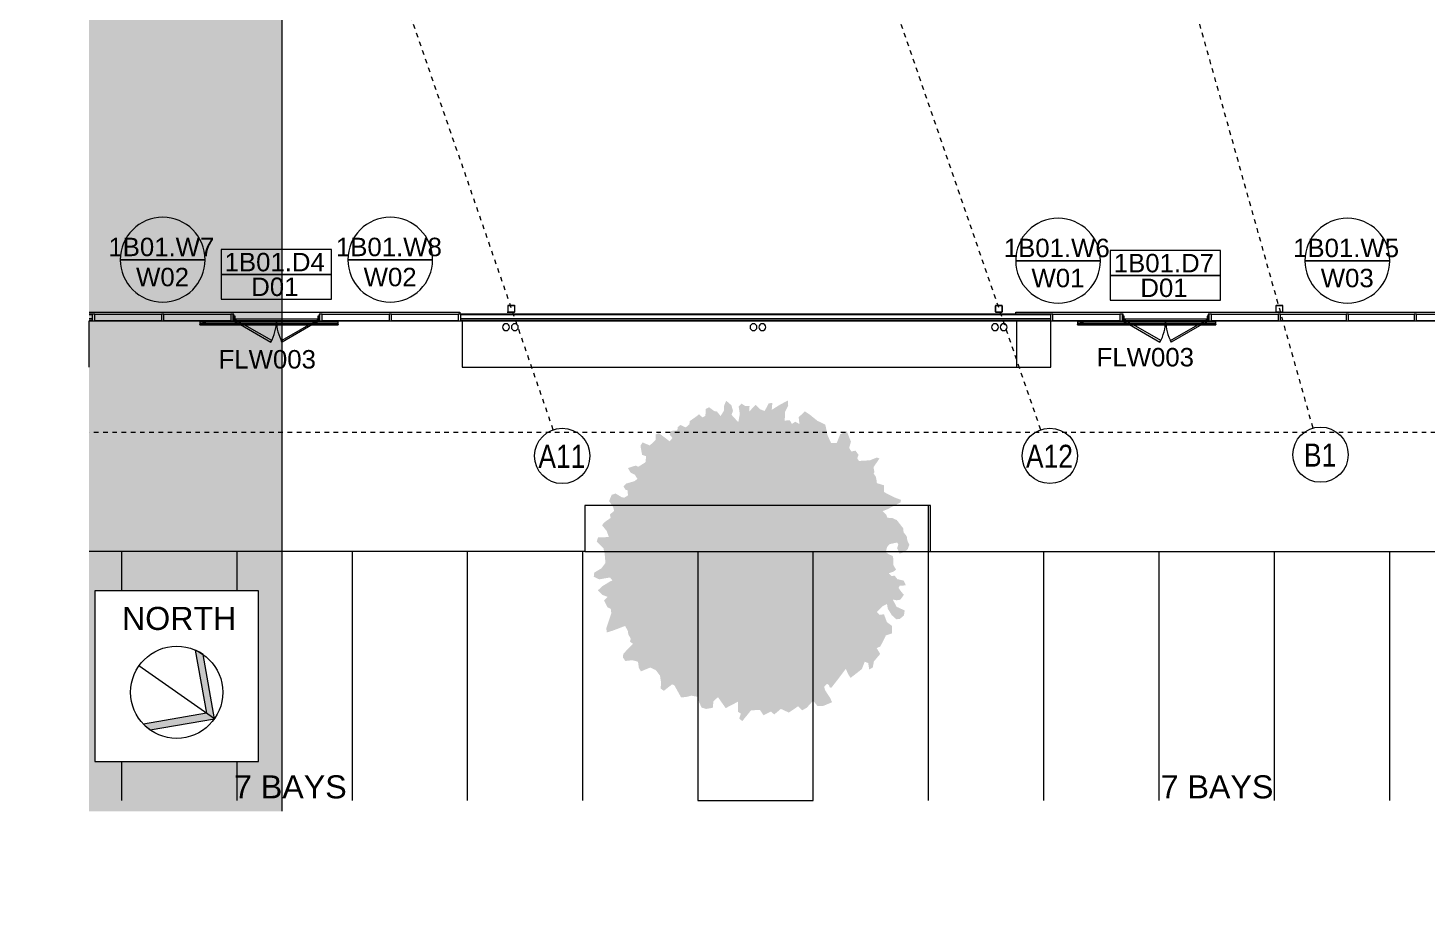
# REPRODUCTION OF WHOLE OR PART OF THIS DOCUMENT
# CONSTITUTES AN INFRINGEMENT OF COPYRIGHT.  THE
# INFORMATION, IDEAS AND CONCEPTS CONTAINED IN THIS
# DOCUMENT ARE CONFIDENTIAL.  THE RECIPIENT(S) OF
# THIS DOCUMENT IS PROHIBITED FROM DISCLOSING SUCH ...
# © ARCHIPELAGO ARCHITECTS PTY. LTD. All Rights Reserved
# Model space of a CAD drawing. Header units: metres. Extents: x -2358 to -2214, y 3875 to 4066.
# Drawn here: x -2353.89 to -2323.54, y 3956.51 to 3975.9 of the extents above; entities that cross this region are included whole.
import ezdxf

# ---------------------------------------------------------------- set-up
doc = ezdxf.new("R2010")
doc.units = ezdxf.units.M
for name, pattern in [('Grid Line', [0.021, 0.012, -0.003, 0.003, -0.003]), ('Hidden', [0.006, 0.004, -0.002]), ('Overhead', [0.004, 0.0025, -0.0015])]:
    doc.linetypes.add(name, pattern=pattern)
for name, color, linetype, lineweight in [('A-ANNO-DIMS', 211, 'Continuous', 5), ('A-ANNO-DIMS-200', 211, 'Continuous', 5), ('A-ANNO-KEYN', 231, 'Continuous', 5), ('A-DETL', 90, 'Continuous', 13), ('A-DETL-GENF', 92, 'Continuous', 5), ('A-DETL-THIN', 151, 'Continuous', 5), ('A-DOOR', 31, 'Continuous', 5), ('A-DOOR-FRAM', 31, 'Continuous', 5), ('A-DOOR-IDEN', 31, 'Continuous', 5), ('A-FLOR', 192, 'Continuous', 5), ('A-FLOR-OVHD', 1, 'Overhead', 5), ('A-GENM', 13, 'Continuous', 5), ('A-GENM-HDLN', 13, 'Hidden', 5), ('A-GLAZ', 151, 'Continuous', 5), ('A-GLAZ-IDEN', 152, 'Continuous', 5), ('A-WALL', 113, 'Continuous', 5), ('A-WALL-PATT', 111, 'Continuous', 13), ('C-TOPO', 7, 'Continuous', 5), ('G-ANNO-TEXT', 231, 'Continuous', 5), ('P-SANR-FIXT', 6, 'Continuous', 5), ('S-COLS', 52, 'Continuous', 5), ('S-GRID', 1, 'Continuous', 5), ('S-GRID-IDEN', 1, 'Continuous', 5)]:
    doc.layers.add(name, color=color, linetype=linetype, lineweight=lineweight)
doc.styles.add('Arial', font='arial.ttf', dxfattribs={"height": 0.5})
doc.styles.add('Arial Narrow', font='ARIALN.TTF', dxfattribs={"height": 0.5})
doc.styles.add('Arial_2', font='arial.ttf', dxfattribs={"height": 0.4})
doc.dimstyles.new('2_5-Diagonal-_deg_-Decimal_O', dxfattribs={"dimscale": 0.3048, "dimtxt": 0.51013, "dimasz": 0.984252, "dimexe": 0.656168, "dimexo": 0.0625, "dimgap": 0.984252, "dimtad": 1, "dimdec": 0, "dimlfac": 1000, "dimzin": 0, "dimdsep": 46, "dimtxsty": 'Arial', "dimblk1": 'OBLIQUE', "dimblk2": 'OBLIQUE', "dimsah": 1, "dimcen": 0.09, "dimdle": 0.656168, "dimazin": 0, "dimtfac": 1, "dimtdec": 4, "dimtix": 1, "dimtmove": 0, "dimatfit": 3, "dimfxl": 3.28084, "dimfxlon": 1, "dimtvp": 1, "dimtfill": 1, "dimtolj": 1, "dimtzin": 0, "dimlwd": 15, "dimlwe": 15, "dimarcsym": 2})
pattern_1 = [(0, (0, 0), (0.8128, 0.2032), [0.06706, -0.54254, 0.06706, -0.54254, -3.251]), (0, (0, 0), (0.8128, 0.2032), [-1.219, 0.06706, -1.152, 0.06706, -0.54254, -1.422]), (0, (0, 0), (0.8128, 0.2032), [-3.048, 0.06706, -0.33934, 0.06706, -0.94894]), (120, (0.3048, 0.1016), (-0.582376362, 0.602305448), [0.06706, -0.54254, 0.06706, -0.54254, -3.251]), (120, (0.3048, 0.1016), (-0.582376362, 0.602305448), [-1.219, 0.06706, -1.152, 0.06706, -0.54254, -1.422]), (120, (0.3048, 0.1016), (-0.582376362, 0.602305448), [-3.048, 0.06706, -0.33934, 0.06706, -0.94894]), (240, (0.4064, 0.508), (-0.230423638, -0.805505448), [0.06706, -0.54254, 0.06706, -0.54254, -3.251]), (240, (0.4064, 0.508), (-0.230423638, -0.805505448), [-1.219, 0.06706, -1.152, 0.06706, -0.54254, -1.422]), (240, (0.4064, 0.508), (-0.230423638, -0.805505448), [-3.048, 0.06706, -0.33934, 0.06706, -0.94894])]

# ---------------------------------------------------------------- blocks, each defined once
blk = doc.blocks.new('Door-Hinge-Double - 2340x920x920x40 Glazed-Aluminium Frame D02-3541569-GA - Part B')
at = {"layer": 'A-DOOR'}
for p, q in [((-0.921, 0.074), (-0.124, 0.534)), ((-0.122, 0.489), (-0.901, 0.039)), ((-0.124, 0.534), (-0.122, 0.53)), ((-0.122, 0.53), (-0.104, 0.499)), ((-0.104, 0.499), (-0.122, 0.489)), ((0.124, 0.534), (0.104, 0.499)), ((0.104, 0.499), (0.901, 0.039)), ((0.921, 0.074), (0.124, 0.534)), ((-0.901, 0.039), (-0.921, 0.074)), ((0.901, 0.039), (0.921, 0.074))]:
    blk.add_line(p, q, dxfattribs=at)
for centre, start, end in [((-0.921, 0.074), 29.6505, 30), ((-0.921, 0.074), 0, 29.6505), ((0.921, 0.074), 150, 180)]:
    blk.add_arc(centre, 0.92, start, end, dxfattribs=at)
blk = doc.blocks.new('X_Door-Frame-Wood - Standard-3272812-GA - Part B')
at = {"layer": 'A-DOOR-FRAM'}
for p, q in [((-0.923, 0.074), (-0.943, 0.074)), ((-0.943, 0.074), (-0.943, -0.074)), ((-0.923, -0.074), (-0.923, 0.074)), ((-0.898, 0.029), (-0.923, 0.029)), ((-0.923, 0.029), (-0.923, -0.029)), ((-0.898, -0.029), (-0.898, 0.029)), ((0.923, 0.029), (0.898, 0.029)), ((0.898, 0.029), (0.898, -0.029)), ((0.943, 0.074), (0.923, 0.074)), ((0.923, 0.074), (0.923, -0.074)), ((0.923, -0.029), (0.923, 0.029)), ((0.943, -0.074), (0.943, 0.074)), ((-0.943, -0.074), (-0.923, -0.074)), ((-0.923, -0.029), (-0.898, -0.029)), ((0.898, -0.029), (0.923, -0.029)), ((0.923, -0.074), (0.943, -0.074))]:
    blk.add_line(p, q, dxfattribs=at)
blk = doc.blocks.new('Downpipe - L Spreader - Default-3252573-GA - Part B')
at = {"layer": 'P-SANR-FIXT'}
for start, end in [(0, 180), (180, 0)]:
    blk.add_arc((-0.04, 0.15), 0.075, start, end, dxfattribs=at)
blk = doc.blocks.new('Downpipe - L Spreader - Default-3252574-GA - Part B')
at = {"layer": 'P-SANR-FIXT'}
for start, end in [(0, 180), (180, 0)]:
    blk.add_arc((-0.04, 0.15), 0.075, start, end, dxfattribs=at)
blk = doc.blocks.new('Downpipe - L Spreader - Default-3252582-GA - Part B')
at = {"layer": 'P-SANR-FIXT'}
for start, end in [(0, 180), (180, 0)]:
    blk.add_arc((-0.04, 0.15), 0.075, start, end, dxfattribs=at)
blk = doc.blocks.new('SHS-Square Hollow Section-Column - 150x150xSHS-3248352-GA - Part B')
at = {"layer": 'S-COLS'}
h = blk.add_hatch(dxfattribs=at)
h.set_pattern_fill('FP_9', color=256, style=0, pattern_type=2)
h.set_pattern_definition([(45, (2343.405, -3969.807), (-0.50289434, 0.50289434), []), (45, (2343.405, -3969.045), (-0.50289434, 0.50289434), [])])
h.paths.add_polyline_path([(0.065, -0.075), (0.072, -0.072), (0.075, -0.065), (0.069, -0.069)])
h.paths.add_polyline_path([(-0.065, -0.075), (-0.069, -0.069), (-0.075, -0.065), (-0.072, -0.072)])
h.paths.add_polyline_path([(0.065, -0.075), (0.065, -0.07), (-0.065, -0.07), (-0.065, -0.075)])
h.paths.add_polyline_path([(0.075, 0.065), (0.072, 0.072), (0.065, 0.075), (0.069, 0.069)])
h.paths.add_polyline_path([(0.07, -0.065), (0.075, -0.065), (0.075, 0.065), (0.07, 0.065)])
h.paths.add_polyline_path([(-0.075, 0.065), (-0.069, 0.069), (-0.065, 0.075), (-0.072, 0.072)])
h.paths.add_polyline_path([(-0.075, -0.065), (-0.07, -0.065), (-0.07, 0.065), (-0.075, 0.065)])
h.paths.add_polyline_path([(0.065, 0.07), (0.065, 0.075), (-0.065, 0.075), (-0.065, 0.07)])
at = {"layer": 'S-COLS', "lineweight": 15}
for p, q in [((-0.075, 0.065), (-0.075, -0.065)), ((-0.07, -0.065), (-0.07, 0.065)), ((0.065, 0.075), (-0.065, 0.075)), ((-0.065, 0.07), (0.065, 0.07)), ((0.07, 0.065), (0.07, -0.065)), ((0.075, -0.065), (0.075, 0.065)), ((0.065, -0.07), (-0.065, -0.07)), ((-0.065, -0.075), (0.065, -0.075))]:
    blk.add_line(p, q, dxfattribs=at)
for centre, radius, start, end in [((-0.065, 0.065), 0.01, 90, 180), ((-0.065, 0.065), 0.005, 90, 180), ((0.065, 0.065), 0.01, 360, 90), ((0.065, 0.065), 0.005, 0, 90), ((-0.065, -0.065), 0.01, 180, 270), ((-0.065, -0.065), 0.005, 180, 270), ((0.065, -0.065), 0.005, 270, 0), ((0.065, -0.065), 0.01, 270, 360)]:
    blk.add_arc(centre, radius, start, end, dxfattribs=at)
blk = doc.blocks.new('SHS-Square Hollow Section-Column - 150x150xSHS-3248353-GA - Part B')
at = {"layer": 'S-COLS', "lineweight": 15}
for p, q in [((-0.075, 0.065), (-0.075, -0.065)), ((-0.07, -0.065), (-0.07, 0.065)), ((0.065, 0.075), (-0.065, 0.075)), ((-0.065, 0.07), (0.065, 0.07)), ((0.07, 0.065), (0.07, -0.065)), ((0.075, -0.065), (0.075, 0.065)), ((0.065, -0.07), (-0.065, -0.07)), ((-0.065, -0.075), (0.065, -0.075))]:
    blk.add_line(p, q, dxfattribs=at)
for centre, radius, start, end in [((-0.065, 0.065), 0.01, 90, 180), ((-0.065, 0.065), 0.005, 90, 180), ((0.065, 0.065), 0.01, 360, 90), ((0.065, 0.065), 0.005, 0, 90), ((-0.065, -0.065), 0.01, 180, 270), ((-0.065, -0.065), 0.005, 180, 270), ((0.065, -0.065), 0.005, 270, 0), ((0.065, -0.065), 0.01, 270, 360)]:
    blk.add_arc(centre, radius, start, end, dxfattribs=at)
blk = doc.blocks.new('SHS-Square Hollow Section-Column - 150x150xSHS-3248354-GA - Part B')
at = {"layer": 'S-COLS', "lineweight": 15}
for p, q in [((-0.075, 0.065), (-0.075, -0.065)), ((-0.07, -0.065), (-0.07, 0.065)), ((0.065, 0.075), (-0.065, 0.075)), ((-0.065, 0.07), (0.065, 0.07)), ((0.07, 0.065), (0.07, -0.065)), ((0.075, -0.065), (0.075, 0.065)), ((0.065, -0.07), (-0.065, -0.07)), ((-0.065, -0.075), (0.065, -0.075))]:
    blk.add_line(p, q, dxfattribs=at)
for centre, radius, start, end in [((-0.065, 0.065), 0.01, 90, 180), ((-0.065, 0.065), 0.005, 90, 180), ((0.065, 0.065), 0.01, 360, 90), ((0.065, 0.065), 0.005, 0, 90), ((-0.065, -0.065), 0.01, 180, 270), ((-0.065, -0.065), 0.005, 180, 270), ((0.065, -0.065), 0.005, 270, 0), ((0.065, -0.065), 0.01, 270, 360)]:
    blk.add_arc(centre, radius, start, end, dxfattribs=at)
blk = doc.blocks.new('Door-Hinge-Double - 2340x920x920x40 Glazed-Aluminium Frame D02-V5-GA - Part B')
at = {"layer": 'A-DOOR'}
for p, q in [((-0.921, 0.074), (-0.124, 0.534)), ((-0.104, 0.499), (-0.901, 0.039)), ((-0.124, 0.534), (-0.104, 0.499)), ((0.124, 0.534), (0.104, 0.499)), ((0.104, 0.499), (0.901, 0.039)), ((0.921, 0.074), (0.124, 0.534)), ((-0.901, 0.039), (-0.921, 0.074)), ((0.901, 0.039), (0.921, 0.074))]:
    blk.add_line(p, q, dxfattribs=at)
for centre, start, end in [((-0.921, 0.074), 0, 30), ((0.921, 0.074), 150, 180)]:
    blk.add_arc(centre, 0.92, start, end, dxfattribs=at)
blk = doc.blocks.new('X_Door-Frame-Wood - Standard-V6-GA - Part B')
at = {"layer": 'A-DOOR-FRAM'}
for p, q in [((-0.923, 0.074), (-0.943, 0.074)), ((-0.943, 0.074), (-0.943, -0.074)), ((-0.923, -0.074), (-0.923, 0.074)), ((-0.898, 0.029), (-0.923, 0.029)), ((-0.923, 0.029), (-0.923, -0.029)), ((-0.898, -0.029), (-0.898, 0.029)), ((0.923, 0.029), (0.898, 0.029)), ((0.898, 0.029), (0.898, -0.029)), ((0.943, 0.074), (0.923, 0.074)), ((0.923, 0.074), (0.923, -0.074)), ((0.923, -0.029), (0.923, 0.029)), ((0.943, -0.074), (0.943, 0.074)), ((-0.943, -0.074), (-0.923, -0.074)), ((-0.923, -0.029), (-0.898, -0.029)), ((0.898, -0.029), (0.923, -0.029)), ((0.923, -0.074), (0.943, -0.074))]:
    blk.add_line(p, q, dxfattribs=at)
blk = doc.blocks.new('aba - Plumbing Fixtures - Strip Drain - Stormtech - Custom Ass - FLW003 _Doors_-V7-GA - Part B')
at = {"layer": 'A-GENM'}
blk.add_circle((0, -0.095), 0.03, dxfattribs=at)
at = {"layer": 'A-GENM-HDLN'}
blk.add_line((0, 0.01), (0, -3.01), dxfattribs=at)
at = {"layer": 'P-SANR-FIXT'}
for p, q in [((-0.041, 0), (-0.038, 0)), ((-0.041, 0), (-0.041, -3)), ((-0.038, -3), (-0.038, 0)), ((0, 0), (0, -3)), ((0.038, 0), (0.038, -3)), ((-0.038, -3), (-0.041, -3))]:
    blk.add_line(p, q, dxfattribs=at)
blk = doc.blocks.new('aba - Plumbing Fixtures - Strip Drain - Stormtech - Custom Ass - FLW003 _Doors_-V8-GA - Part B')
at = {"layer": 'A-GENM'}
blk.add_circle((0, -0.095), 0.03, dxfattribs=at)
at = {"layer": 'A-GENM-HDLN'}
for p, q in [((0, 0.01), (0, -1.785)), ((0, -1.785), (0, -3.01))]:
    blk.add_line(p, q, dxfattribs=at)
at = {"layer": 'P-SANR-FIXT'}
for p, q in [((-0.041, 0), (-0.038, 0)), ((-0.041, 0), (-0.041, -1.785)), ((-0.038, -1.785), (-0.038, 0)), ((0, 0), (0, -1.785)), ((0.038, 0), (0.038, -1.785)), ((-0.041, -1.785), (-0.041, -3)), ((-0.038, -3), (-0.038, -1.785)), ((0, -1.785), (0, -3)), ((0.038, -1.785), (0.038, -3)), ((-0.038, -3), (-0.041, -3))]:
    blk.add_line(p, q, dxfattribs=at)
blk = doc.blocks.new('Downpipe - L Spreader - Default-V10-GA - Part B')
at = {"layer": 'P-SANR-FIXT'}
for start, end in [(0, 180), (180, 0)]:
    blk.add_arc((-0.04, 0.15), 0.075, start, end, dxfattribs=at)
blk = doc.blocks.new('Downpipe - L Spreader - Default-V11-GA - Part B')
at = {"layer": 'P-SANR-FIXT'}
for start, end in [(0, 180), (180, 0)]:
    blk.add_arc((-0.04, 0.15), 0.075, start, end, dxfattribs=at)
blk = doc.blocks.new('Downpipe - L Spreader - Default-V14-GA - Part B')
at = {"layer": 'P-SANR-FIXT'}
for start, end in [(0, 180), (180, 0)]:
    blk.add_arc((-0.04, 0.15), 0.075, start, end, dxfattribs=at)
blk = doc.blocks.new('Window Unit_4 Bay - 2400x3050-3455446-GA - Part B')
at = {"layer": 'A-GLAZ', "lineweight": 13}
for p, q in [((-2.95, 0.074), (-3, 0.074)), ((-2.95, -0.076), (-2.95, 0.074)), ((-1.5, 0.074), (-2.95, 0.074)), ((-2.95, 0.074), (-2.95, 0.06762)), ((-2.95, 0.06762), (-1.5, 0.06762)), ((-1.45, 0.074), (-1.5, 0.074)), ((-1.5, 0.074), (-1.5, -0.076)), ((-1.5, 0.06762), (-1.5, 0.074)), ((-1.45, -0.076), (-1.45, 0.074)), ((-0.025, 0.074), (-1.45, 0.074)), ((-1.45, 0.074), (-1.45, 0.06762)), ((-1.45, 0.06762), (-0.025, 0.06762)), ((0.025, 0.074), (-0.025, 0.074)), ((-0.025, 0.074), (-0.025, -0.076)), ((-0.025, 0.06762), (-0.025, 0.074)), ((0.025, -0.076), (0.025, 0.074)), ((1.45, 0.074), (0.025, 0.074)), ((0.025, 0.074), (0.025, 0.06762)), ((0.025, 0.06762), (1.45, 0.06762)), ((1.5, 0.074), (1.45, 0.074)), ((1.45, 0.074), (1.45, -0.076)), ((1.45, 0.06762), (1.45, 0.074)), ((1.5, -0.076), (1.5, 0.074)), ((2.95, 0.074), (1.5, 0.074)), ((1.5, 0.074), (1.5, 0.06762)), ((1.5, 0.06762), (2.95, 0.06762)), ((3, 0.074), (2.95, 0.074)), ((2.95, 0.074), (2.95, -0.076)), ((2.95, 0.06762), (2.95, 0.074)), ((-3, -0.076), (-2.95, -0.076)), ((-1.5, -0.076), (-1.45, -0.076)), ((-0.025, -0.076), (0.025, -0.076)), ((1.45, -0.076), (1.5, -0.076)), ((2.95, -0.076), (3, -0.076))]:
    blk.add_line(p, q, dxfattribs=at)
at = {"layer": 'A-GLAZ'}
for p, q in [((-1.5, -0.076), (-2.95, -0.076)), ((-0.025, -0.076), (-1.45, -0.076)), ((1.45, -0.076), (0.025, -0.076)), ((2.95, -0.076), (1.5, -0.076))]:
    blk.add_line(p, q, dxfattribs=at)
blk = doc.blocks.new('Window Unit_1 Bay - 2400x1550-V78-GA - Part B')
at = {"layer": 'A-GLAZ', "lineweight": 13}
for p, q in [((-0.725, 0.074), (-0.775, 0.074)), ((-0.725, -0.076), (-0.725, 0.074)), ((0.725, 0.074), (-0.725, 0.074)), ((-0.725, 0.074), (-0.725, 0.06762)), ((-0.725, 0.06762), (0.725, 0.06762)), ((0.775, 0.074), (0.725, 0.074)), ((0.725, 0.074), (0.725, -0.076)), ((0.725, 0.06762), (0.725, 0.074)), ((-0.775, -0.076), (-0.725, -0.076)), ((0.725, -0.076), (0.775, -0.076))]:
    blk.add_line(p, q, dxfattribs=at)
at = {"layer": 'A-GLAZ'}
blk.add_line((0.725, -0.076), (-0.725, -0.076), dxfattribs=at)
blk = doc.blocks.new('Window Unit_2 Bay - 2400x3050-V79-GA - Part B')
at = {"layer": 'A-GLAZ', "lineweight": 13}
for p, q in [((-1.475, 0.074), (-1.525, 0.074)), ((-1.475, -0.076), (-1.475, 0.074)), ((-0.025, 0.074), (-1.475, 0.074)), ((-1.475, 0.074), (-1.475, 0.06762)), ((-1.475, 0.06762), (-0.025, 0.06762)), ((0.025, 0.074), (-0.025, 0.074)), ((-0.025, 0.074), (-0.025, -0.076)), ((-0.025, 0.06762), (-0.025, 0.074)), ((0.025, -0.076), (0.025, 0.074)), ((1.475, 0.074), (0.025, 0.074)), ((0.025, 0.074), (0.025, 0.06762)), ((0.025, 0.06762), (1.475, 0.06762)), ((1.525, 0.074), (1.475, 0.074)), ((1.475, 0.074), (1.475, -0.076)), ((1.475, 0.06762), (1.475, 0.074)), ((-1.525, -0.076), (-1.475, -0.076)), ((-0.025, -0.076), (0.025, -0.076)), ((1.475, -0.076), (1.525, -0.076))]:
    blk.add_line(p, q, dxfattribs=at)
at = {"layer": 'A-GLAZ'}
for p, q in [((-0.025, -0.076), (-1.475, -0.076)), ((1.475, -0.076), (0.025, -0.076))]:
    blk.add_line(p, q, dxfattribs=at)
blk = doc.blocks.new('Window Unit_2 Bay - 2400x3050-3440899-GA - Part B')
at = {"layer": 'A-GLAZ', "lineweight": 13}
for p, q in [((-1.475, 0.074), (-1.525, 0.074)), ((-1.475, -0.076), (-1.475, 0.074)), ((-0.025, 0.074), (-1.475, 0.074)), ((-1.475, 0.074), (-1.475, 0.06762)), ((-1.475, 0.06762), (-0.025, 0.06762)), ((0.025, 0.074), (-0.025, 0.074)), ((-0.025, 0.074), (-0.025, -0.076)), ((-0.025, 0.06762), (-0.025, 0.074)), ((0.025, -0.076), (0.025, 0.074)), ((1.475, 0.074), (0.025, 0.074)), ((0.025, 0.074), (0.025, 0.06762)), ((0.025, 0.06762), (1.475, 0.06762)), ((1.525, 0.074), (1.475, 0.074)), ((1.475, 0.074), (1.475, -0.076)), ((1.475, 0.06762), (1.475, 0.074)), ((-1.525, -0.076), (-1.475, -0.076)), ((-0.025, -0.076), (0.025, -0.076)), ((1.475, -0.076), (1.525, -0.076))]:
    blk.add_line(p, q, dxfattribs=at)
at = {"layer": 'A-GLAZ'}
for p, q in [((-0.025, -0.076), (-1.475, -0.076)), ((1.475, -0.076), (0.025, -0.076))]:
    blk.add_line(p, q, dxfattribs=at)
blk = doc.blocks.new('Tree 7m - Tree-V80-GA - Part B')
at = {"layer": 'A-DETL-GENF', "transparency": 33554585}
blk.add_hatch(color=53, dxfattribs=at).paths.add_polyline_path([(2.357, 2.429), (2.059, 2.371), (1.907, 2.493), (1.922, 2.628), (1.746, 2.671), (1.734, 2.765), (1.546, 2.765), (1.464, 2.938), (1.223, 2.963), (1.215, 3.085), (1.103, 3.108), (0.895, 3.08), (0.898, 3.23), (0.801, 3.308), (0.603, 3.371), (0.574, 3.267), (0.551, 3.074), (0.518, 3.004), (0.43, 2.995), (0.416, 3.042), (0.433, 3.094), (0.41, 3.12), (0.201, 3.075), (-0.092, 3.008), (-0.057, 3.124), (-0.043, 3.226), (-0.353, 3.237), (-0.505, 3.155), (-0.543, 3.225), (-0.47, 3.348), (-0.56, 3.362), (-0.66, 3.278), (-0.87, 3.243), (-0.894, 3.096), (-0.976, 3.12), (-1.113, 3.064), (-1.221, 3.015), (-1.356, 3.067), (-1.458, 2.941), (-1.426, 2.81), (-1.487, 2.637), (-1.408, 2.588), (-1.403, 2.5), (-1.575, 2.485), (-1.68, 2.509), (-1.628, 2.599), (-1.604, 2.76), (-1.622, 2.892), (-1.685, 2.936), (-1.802, 2.936), (-1.884, 2.864), (-1.802, 2.69), (-1.838, 2.516), (-1.894, 2.583), (-1.961, 2.624), (-2.089, 2.593), (-2.089, 2.501), (-2.099, 2.399), (-2.154, 2.385), (-2.254, 2.466), (-2.285, 2.354), (-2.2, 2.242), (-2.204, 2.145), (-2.146, 2.11), (-2.142, 2.025), (-2.239, 2.064), (-2.316, 2.064), (-2.32, 2.014), (-2.332, 1.952), (-2.413, 1.855), (-2.448, 1.793), (-2.404, 1.706), (-2.387, 1.632), (-2.481, 1.564), (-2.566, 1.554), (-2.625, 1.587), (-2.708, 1.63), (-2.701, 1.681), (-2.63, 1.723), (-2.595, 1.851), (-2.706, 1.892), (-2.795, 1.887), (-2.88, 1.839), (-2.907, 1.738), (-2.954, 1.664), (-2.96, 1.55), (-3.008, 1.479), (-3.017, 1.256), (-2.971, 1.159), (-2.892, 1.083), (-2.915, 1.022), (-2.905, 0.908), (-3.022, 0.946), (-3.33, 1.014), (-3.368, 0.976), (-3.294, 0.844), (-3.195, 0.608), (-3.292, 0.501), (-3.203, 0.363), (-3.251, 0.29), (-3.281, 0.226), (-3.279, 0.164), (-3.321, 0.141), (-3.368, 0.052), (-3.593, -0.01), (-3.556, -0.064), (-3.408, -0.112), (-3.215, -0.256), (-3.224, -0.323), (-3.294, -0.361), (-3.303, -0.475), (-3.221, -0.519), (-3.236, -0.609), (-3.353, -0.688), (-3.429, -0.919), (-3.277, -0.96), (-3.098, -0.864), (-3.005, -0.943), (-3.052, -1.118), (-3.166, -1.329), (-3.087, -1.504), (-3.049, -1.706), (-3.011, -1.835), (-2.827, -1.823), (-2.745, -1.7), (-2.707, -1.797), (-2.622, -1.806), (-2.637, -1.896), (-2.549, -1.963), (-2.677, -2.101), (-2.815, -2.162), (-2.885, -2.25), (-2.704, -2.291), (-2.484, -2.323), (-2.59, -2.428), (-2.525, -2.472), (-2.35, -2.402), (-2.297, -2.499), (-2.286, -2.63), (-2.093, -2.61), (-2.169, -2.697), (-2.098, -2.756), (-2.072, -2.847), (-1.982, -2.841), (-1.897, -2.7), (-1.756, -2.586), (-1.748, -2.803), (-1.827, -2.847), (-1.879, -2.961), (-1.856, -3.11), (-1.756, -3.06), (-1.68, -2.978), (-1.549, -2.934), (-1.552, -3.06), (-1.514, -3.104), (-1.481, -3.241), (-1.403, -3.259), (-1.3, -3.151), (-1.23, -3.162), (-1.215, -3.265), (-1.131, -3.268), (-0.967, -3.282), (-0.914, -3.233), (-0.812, -3.233), (-0.759, -3.347), (-0.68, -3.35), (-0.631, -3.3), (-0.517, -3.382), (-0.441, -3.335), (-0.446, -3.244), (-0.35, -3.227), (-0.326, -3.344), (-0.286, -3.51), (-0.215, -3.537), (-0.139, -3.446), (0.036, -3.437), (0.115, -3.589), (0.197, -3.56), (0.296, -3.388), (0.247, -3.309), (0.343, -3.218), (0.527, -3.244), (0.551, -3.3), (0.714, -3.367), (0.735, -3.259), (0.694, -3.159), (0.709, -3.054), (0.796, -3.06), (0.957, -3.133), (1.045, -3.124), (1.06, -3.045), (1.033, -3.007), (1.095, -2.914), (1.188, -2.926), (1.226, -2.972), (1.276, -3.119), (1.358, -3.151), (1.489, -3.083), (1.504, -2.931), (1.542, -2.849), (1.662, -2.849), (1.7, -2.782), (1.861, -2.797), (1.943, -2.782), (1.948, -2.616), (1.995, -2.493), (2.089, -2.56), (2.179, -2.636), (2.261, -2.583), (2.241, -2.382), (2.293, -2.279), (2.416, -2.107), (2.56, -2.075), (2.735, -2.104), (2.802, -2.042), (2.747, -1.923), (2.542, -1.803), (2.545, -1.721), (2.606, -1.738), (2.788, -1.765), (2.922, -1.759), (2.91, -1.618), (2.852, -1.513), (2.963, -1.504), (3.001, -1.344), (2.969, -1.27), (3.022, -1.19), (3.315, -1.012), (3.363, -0.936), (3.246, -0.885), (2.969, -0.788), (2.994, -0.666), (3.032, -0.608), (3.055, -0.498), (3.109, -0.46), (3.088, -0.379), (3.388, -0.353), (3.447, -0.295), (3.454, -0.203), (3.33, -0.12), (3.256, -0.015), (3.327, 0.099), (3.343, 0.186), (3.132, 0.254), (3.078, 0.374), (3.086, 0.524), (3.172, 0.666), (3.254, 0.742), (3.236, 0.829), (3.007, 0.837), (2.982, 0.885), (3.04, 1.182), (2.931, 1.254), (2.847, 1.292), (2.755, 1.404), (2.809, 1.515), (2.842, 1.635), (2.788, 1.719), (2.661, 1.795), (2.557, 1.696), (2.425, 1.691), (2.45, 1.981), (2.156, 2.046), (2.296, 2.218), (2.275, 2.282), (2.372, 2.343)])
blk = doc.blocks.new('Grid - A1-3055139-GA - Part B')
at = {"layer": 'S-GRID-IDEN'}
blk.add_circle((0, 0), 0.003, dxfattribs=at)
blk = doc.blocks.new('DIMBLOCK1-GA - Part B')
at = {"layer": 'A-ANNO-DIMS-200', "lineweight": 15}
for p, q in [((-2327.823, 4050.069), (-2327.874, 4050.388)), ((-2327.823, 4050.069), (-2327.948, 4049.898)), ((-2327.823, 4050.069), (-2327.698, 4050.241)), ((-2327.823, 4050.069), (-2327.823, 4050.069)), ((-2327.823, 4050.069), (-2327.792, 4049.872)), ((-2337.983, 4048.155), (-2338.052, 4048.471)), ((-2337.983, 4048.155), (-2337.869, 4048.334)), ((-2337.983, 4048.155), (-2338.098, 4047.977)), ((-2337.983, 4048.155), (-2337.941, 4047.96))]:
    blk.add_line(p, q, dxfattribs=at)
for start, end in [(98.93584, 102.39889), (99.00033, 102.33441)]:
    blk.add_arc((-2300.024, 3874.558), 177.699, start, end, dxfattribs=at)
at = {"layer": 'A-ANNO-DIMS-200', "color": 0, "lineweight": 15, "insert": (-2333.895, 4049.968), "char_height": 0.5, "width": 1.9589, "attachment_point": 1, "rotation": 10.6674, "line_spacing_factor": 0.941778, "style": 'Arial', "bg_fill": 3, "box_fill_scale": 1.25, "bg_fill_color": 256, "bg_fill_true_color": 13158600, "bg_fill_transparency": 0}
blk.add_mtext('3.33°', dxfattribs=at)
blk = doc.blocks.new('_Oblique')
at = {"color": 0, "linetype": 'ByBlock', "lineweight": -2}
blk.add_line((-0.5, -0.5), (0.5, 0.5), dxfattribs=at)
blk = doc.blocks.new('DIMBLOCK2-GA - Part B')
at = {"layer": 'A-ANNO-DIMS-200', "lineweight": 15}
for p, q in [((-2337.98, 4048.142), (-2338.057, 4048.493)), ((-2337.98, 4048.142), (-2337.866, 4048.32)), ((-2337.98, 4048.142), (-2338.095, 4047.963)), ((-2337.98, 4048.142), (-2337.98, 4048.142)), ((-2337.98, 4048.142), (-2337.938, 4047.946)), ((-2348.008, 4045.641), (-2348.105, 4045.988)), ((-2348.008, 4045.641), (-2347.904, 4045.826)), ((-2348.008, 4045.641), (-2348.112, 4045.457)), ((-2348.008, 4045.641), (-2347.954, 4045.449))]:
    blk.add_line(p, q, dxfattribs=at)
for start, end in [(102.26992, 105.7319), (102.33441, 105.66741)]:
    blk.add_arc((-2300.024, 3874.558), 177.685, start, end, dxfattribs=at)
at = {"layer": 'A-ANNO-DIMS-200', "color": 0, "lineweight": 15, "insert": (-2344.034, 4047.688), "char_height": 0.5, "width": 1.9589, "attachment_point": 1, "rotation": 14.0009, "line_spacing_factor": 0.941778, "style": 'Arial', "bg_fill": 3, "box_fill_scale": 1.25, "bg_fill_color": 256, "bg_fill_true_color": 13158600, "bg_fill_transparency": 0}
blk.add_mtext('3.33°', dxfattribs=at)
blk = doc.blocks.new('AA_DOOR_MARK _ TYPE MARK_HA2 - Mark _ Type Mark-1751130-GA - Part B')
at = {"layer": 'A-DOOR-IDEN'}
for p, q in [((0.00597, 0.0027), (-0.006, 0.0027)), ((-0.006, 0.0027), (-0.006, 0)), ((0.00597, 0), (0.00597, 0.0027)), ((0.00597, 0), (-0.006, 0)), ((0.00597, -0.0027), (0.00597, 0)), ((-0.006, 0), (0.00597, 0)), ((-0.006, 0), (-0.006, -0.0027)), ((-0.006, -0.0027), (0.00597, -0.0027))]:
    blk.add_line(p, q, dxfattribs=at)
blk = doc.blocks.new('AA_WINDOW_TYPE MARK _ PRECINCT - Mark _ Type Mark-3459970-GA - Part B')
at = {"layer": 'A-GLAZ-IDEN'}
for p, q in [((-0.0046, 0), (0.0046, 0)), ((0.0046, 0), (-0.0046, 0))]:
    blk.add_line(p, q, dxfattribs=at)
for start, end in [(360, 180), (180, 360)]:
    blk.add_arc((0, 0), 0.0046, start, end, dxfattribs=at)

msp = doc.modelspace()

# ---------------------------------------------------------------- hatches: boundary and pattern name
at = {"layer": 'A-DETL-GENF', "transparency": 33554585}
h = msp.add_hatch(color=7, dxfattribs=at)
h.paths.add_polyline_path([(-2352.4367, 3958.9104), (-2348.3757, 3958.9104), (-2348.3757, 4003.11), (-2346.3583, 4003.6506), (-2350.3932, 4004.7317), (-2348.3757, 4005.2723), (-2348.3757, 4063.7273), (-2352.5629, 4063.7273), (-2352.5629, 3958.9104)])
h.paths.add_polyline_path([(-2348.8867, 3959.9894), (-2352.4367, 3959.9894), (-2352.4367, 3963.6894), (-2348.8867, 3963.6894)])
at = {"layer": 'A-DETL-GENF'}
msp.add_hatch(color=7, dxfattribs=at).paths.add_polyline_path([(-2351.2355, 3960.6717), (-2349.842, 3960.9167), (-2350.0884, 3962.31), (-2350.1706, 3962.3618), (-2350.2576, 3962.4054), (-2350.0158, 3961.0384), (-2351.3831, 3960.798), (-2351.3124, 3960.7313)])
at = {"layer": 'A-WALL-PATT', "lineweight": 5}
h = msp.add_hatch(dxfattribs=at)
h.set_pattern_fill('FP_1', color=256, style=0, pattern_type=2)
h.set_pattern_definition(pattern_1)
h.paths.add_polyline_path([(-2335.537, 3969.6799), (-2331.7046, 3969.6799), (-2331.7046, 3969.6919), (-2344.5046, 3969.6919), (-2344.5046, 3969.6799), (-2339.7935, 3969.6799)])
h.paths.add_polyline_path([(-2352.4906, 3969.6799), (-2352.4906, 3969.6919), (-2352.5629, 3969.6906), (-2352.5629, 3969.6799)])
h.paths.add_polyline_path([(-2316.3829, 3969.6799), (-2315.1625, 3969.6818), (-2315.1625, 3969.6919), (-2322.2686, 3969.6919), (-2322.2686, 3969.6799), (-2317.447, 3969.6799)])
h.paths.add_polyline_path([(-2302.9507, 3969.6799), (-2302.9537, 3969.6919), (-2303.1578, 3969.6911), (-2303.155, 3969.6799), (-2303.0814, 3969.6799)])
h.paths.add_polyline_path([(-2315.0125, 3969.6799), (-2313.8327, 3969.6799), (-2313.8327, 3969.6919), (-2315.0125, 3969.6919), (-2315.0125, 3969.6816)])
h.paths.add_polyline_path([(-2315.0175, 3969.6799), (-2315.0175, 3969.6919), (-2315.1575, 3969.6919), (-2315.1575, 3969.6799)])
h.paths.add_polyline_path([(-2303.3275, 3969.6799), (-2303.3096, 3969.6799), (-2303.3126, 3969.6919), (-2305.8467, 3969.6919), (-2305.8467, 3969.6799), (-2303.6135, 3969.6799)])
h.paths.add_polyline_path([(-2303.1868, 3969.6799), (-2303.1602, 3969.6799), (-2303.1632, 3969.6919), (-2303.3071, 3969.6904), (-2303.3045, 3969.6799), (-2303.2912, 3969.6799)])
h = msp.add_hatch(dxfattribs=at)
h.set_pattern_fill('FP_1', color=256, style=0, pattern_type=2)
h.set_pattern_definition(pattern_1)
h.paths.add_polyline_path([(-2352.4906, 3969.5439), (-2352.4906, 3969.5529), (-2352.5629, 3969.5519), (-2352.5629, 3969.5439)])
h.paths.add_polyline_path([(-2331.7046, 3969.5439), (-2331.7046, 3969.5529), (-2344.5046, 3969.5529), (-2344.5046, 3969.5439), (-2332.3447, 3969.5439)])
h.paths.add_polyline_path([(-2305.8467, 3969.5439), (-2302.7735, 3969.5439), (-2302.7758, 3969.5529), (-2305.8467, 3969.5529)])
h.paths.add_polyline_path([(-2313.8327, 3969.5439), (-2313.8327, 3969.5529), (-2322.2686, 3969.5529), (-2322.2686, 3969.5439), (-2314.2547, 3969.5439)])

# ---------------------------------------------------------------- linework, layer by layer
at = {"layer": 'A-DETL', "lineweight": 15}
msp.add_line((-2348.3757, 3958.9104), (-2348.3757, 4003.11), dxfattribs=at)
at = {"layer": 'A-DETL', "color": 254, "lineweight": 5}
for p, q in [((-2351.8583, 3964.5439), (-2351.8583, 3963.6894)), ((-2349.3583, 3964.5439), (-2349.3583, 3963.6894)), ((-2351.8583, 3959.9894), (-2351.8583, 3959.1439)), ((-2349.3583, 3959.9894), (-2349.3583, 3959.1439))]:
    msp.add_line(p, q, dxfattribs=at)
at = {"layer": 'A-DETL', "color": 253, "lineweight": 5}
for p, q in [((-2346.8583, 3964.5439), (-2346.8583, 3959.1439)), ((-2344.3583, 3964.5439), (-2344.3583, 3959.1439)), ((-2341.8583, 3964.5439), (-2341.8583, 3959.1439)), ((-2334.3583, 3964.5439), (-2334.3583, 3959.1439)), ((-2331.8583, 3964.5439), (-2331.8583, 3959.1439)), ((-2329.3583, 3964.5439), (-2329.3583, 3959.1439)), ((-2326.8583, 3964.5439), (-2326.8583, 3959.1439)), ((-2324.3583, 3964.5439), (-2324.3583, 3959.1439))]:
    msp.add_line(p, q, dxfattribs=at)
at = {"layer": 'A-DETL', "lineweight": 18}
for p, q in [((-2352.4367, 3963.6894), (-2352.4367, 3959.9894)), ((-2348.8867, 3963.6894), (-2352.4367, 3963.6894)), ((-2348.8867, 3959.9894), (-2348.8867, 3963.6894)), ((-2352.4367, 3959.9894), (-2348.8867, 3959.9894))]:
    msp.add_line(p, q, dxfattribs=at)
at = {"layer": 'A-DETL', "lineweight": 5}
msp.add_line((-2349.842, 3960.9167), (-2351.4814, 3962.0622), dxfattribs=at)
msp.add_circle((-2350.6617, 3961.4894), 1, dxfattribs=at)
at = {"layer": 'A-DETL-THIN'}
for p, q in [((-2350.2576, 3962.4054), (-2350.0158, 3961.0384)), ((-2349.842, 3960.9167), (-2350.0884, 3962.31)), ((-2350.0158, 3961.0384), (-2351.3831, 3960.798)), ((-2351.2355, 3960.6717), (-2349.842, 3960.9167))]:
    msp.add_line(p, q, dxfattribs=at)
for start, end in [(55, 66.14837), (223.85163, 235)]:
    msp.add_arc((-2350.6619, 3961.4908), 1, start, end, dxfattribs=at)
at = {"layer": 'A-FLOR'}
for p, q in [((-2352.5629, 3969.7379), (-2344.5186, 3969.7379)), ((-2344.5186, 3969.7379), (-2344.5186, 3969.6939)), ((-2332.4586, 3969.6919), (-2332.4586, 3969.7379)), ((-2332.4586, 3969.7379), (-2326.8169, 3969.7379)), ((-2326.8119, 3969.7379), (-2326.6753, 3969.7379)), ((-2326.6703, 3969.7379), (-2321.9926, 3969.7379)), ((-2352.5586, 3968.5439), (-2352.5586, 3969.5439)), ((-2350.1606, 3969.5439), (-2350.1606, 3969.4645)), ((-2349.4206, 3969.5879), (-2347.5746, 3969.5879)), ((-2347.5746, 3969.5439), (-2349.4206, 3969.5439)), ((-2347.1606, 3969.4645), (-2347.1606, 3969.5439)), ((-2344.4686, 3969.5439), (-2344.4686, 3968.5439)), ((-2331.7046, 3968.5439), (-2331.7046, 3969.5439)), ((-2331.1216, 3969.5439), (-2331.1216, 3969.4645)), ((-2330.1346, 3969.5879), (-2328.2886, 3969.5879)), ((-2328.2886, 3969.5439), (-2330.1346, 3969.5439)), ((-2328.1216, 3969.4645), (-2328.1216, 3969.5439)), ((-2352.5629, 3968.5439), (-2352.5586, 3968.5439)), ((-2344.4686, 3968.5439), (-2331.7046, 3968.5439)), ((-2341.8083, 3965.5439), (-2341.8083, 3964.5439)), ((-2334.3083, 3965.5439), (-2341.8083, 3965.5439)), ((-2334.3083, 3964.5439), (-2334.3083, 3965.5439)), ((-2341.8083, 3964.5439), (-2352.5629, 3964.5439)), ((-2341.8083, 3964.5439), (-2339.3583, 3964.5439)), ((-2339.3583, 3964.5439), (-2339.3583, 3961.3909)), ((-2336.8583, 3964.5439), (-2321.3498, 3964.5439)), ((-2336.8583, 3961.307), (-2336.8583, 3964.5439)), ((-2339.3583, 3961.3906), (-2339.3583, 3959.1439)), ((-2336.8583, 3959.1439), (-2336.8583, 3961.3052)), ((-2339.3583, 3959.1439), (-2336.8583, 3959.1439))]:
    msp.add_line(p, q, dxfattribs=at)
at = {"layer": 'A-FLOR-OVHD'}
msp.add_line((-2298.1573, 3967.1255), (-2352.5629, 3967.1255), dxfattribs=at)
at = {"layer": 'A-WALL', "color": 43, "lineweight": 13}
for p, q in [((-2352.4906, 3969.6919), (-2352.5629, 3969.6919)), ((-2352.4906, 3969.5439), (-2352.4906, 3969.6919)), ((-2352.5629, 3969.5439), (-2352.4906, 3969.5439))]:
    msp.add_line(p, q, dxfattribs=at)
at = {"layer": 'A-WALL'}
for p, q in [((-2352.4906, 3969.6799), (-2352.5629, 3969.6799)), ((-2331.7046, 3969.6799), (-2344.5046, 3969.6799)), ((-2352.4906, 3969.5879), (-2352.5629, 3969.5879)), ((-2352.4906, 3969.5529), (-2352.5629, 3969.5529)), ((-2331.7046, 3969.5879), (-2344.5046, 3969.5879)), ((-2331.7046, 3969.5529), (-2344.5046, 3969.5529))]:
    msp.add_line(p, q, dxfattribs=at)
at = {"layer": 'A-WALL', "color": 250, "lineweight": 13}
for p, q in [((-2331.7046, 3969.6919), (-2344.5046, 3969.6919)), ((-2344.5046, 3969.6919), (-2344.5046, 3969.5439)), ((-2331.7046, 3969.5439), (-2331.7046, 3969.6919)), ((-2344.5046, 3969.5439), (-2331.7046, 3969.5439))]:
    msp.add_line(p, q, dxfattribs=at)
at = {"layer": 'C-TOPO'}
for p, q in [((-2332.4464, 3969.5439), (-2332.4464, 3968.5439)), ((-2334.3583, 3965.5439), (-2334.3583, 3964.5439)), ((-2339.3583, 3964.5439), (-2336.8583, 3964.5439))]:
    msp.add_line(p, q, dxfattribs=at)
at = {"layer": 'S-GRID', "linetype": 'Grid Line'}
for p, q in [((-2326.0134, 3967.2217), (-2348.4569, 4047.2416)), ((-2331.9186, 3967.1854), (-2353.1492, 4028.8423)), ((-2342.4945, 3967.1845), (-2353.8875, 4000.2715))]:
    msp.add_line(p, q, dxfattribs=at)

# ---------------------------------------------------------------- block references
at = {"layer": 'A-DETL-GENF', "color": 53, "transparency": 33554585, "rotation": 220.1293300237995}
msp.add_blockref('Tree 7m - Tree-V80-GA - Part B', (-2338.1571, 3964.2398), dxfattribs=at)
at = {"layer": 'A-DOOR', "rotation": 180}
for name, p in [('Door-Hinge-Double - 2340x920x920x40 Glazed-Aluminium Frame D02-3541569-GA - Part B', (-2348.4976, 3969.6179)), ('Door-Hinge-Double - 2340x920x920x40 Glazed-Aluminium Frame D02-V5-GA - Part B', (-2329.2116, 3969.6179))]:
    msp.add_blockref(name, p, dxfattribs=at)
at = {"layer": 'A-DOOR-FRAM', "rotation": 180}
for name, p in [('X_Door-Frame-Wood - Standard-3272812-GA - Part B', (-2348.4976, 3969.6179)), ('X_Door-Frame-Wood - Standard-V6-GA - Part B', (-2329.2116, 3969.6179))]:
    msp.add_blockref(name, p, dxfattribs=at)
at = {"layer": 'A-GLAZ', "rotation": 180}
for name, p in [('Window Unit_2 Bay - 2400x3050-V79-GA - Part B', (-2350.9656, 3969.6179)), ('Window Unit_2 Bay - 2400x3050-3440899-GA - Part B', (-2346.0296, 3969.6179)), ('Window Unit_1 Bay - 2400x1550-V78-GA - Part B', (-2330.9296, 3969.6179)), ('Window Unit_4 Bay - 2400x3050-3455446-GA - Part B', (-2325.2686, 3969.6179))]:
    msp.add_blockref(name, p, dxfattribs=at)
at = {"layer": 'A-GLAZ-IDEN', "xscale": 199.9999999999999, "yscale": 199.9999999999999, "zscale": 199.9999999999999}
msp.add_blockref('AA_WINDOW_TYPE MARK _ PRECINCT - Mark _ Type Mark-3459970-GA - Part B', (-2350.9656, 3970.8737), dxfattribs=at)
at = {"layer": 'P-SANR-FIXT'}
for name, p, rotation in [('aba - Plumbing Fixtures - Strip Drain - Stormtech - Custom Ass - FLW003 _Doors_-V8-GA - Part B', (-2350.1606, 3969.5025), 90), ('Downpipe - L Spreader - Default-V10-GA - Part B', (-2343.5574, 3969.5601), 180), ('Downpipe - L Spreader - Default-3252573-GA - Part B', (-2343.3674, 3969.5601), 180), ('Downpipe - L Spreader - Default-V14-GA - Part B', (-2338.1906, 3969.5601), 180), ('Downpipe - L Spreader - Default-3252582-GA - Part B', (-2338.0006, 3969.5601), 180), ('Downpipe - L Spreader - Default-V11-GA - Part B', (-2332.9533, 3969.5601), 180), ('Downpipe - L Spreader - Default-3252574-GA - Part B', (-2332.7633, 3969.5601), 180), ('aba - Plumbing Fixtures - Strip Drain - Stormtech - Custom Ass - FLW003 _Doors_-V7-GA - Part B', (-2331.1216, 3969.5025), 90)]:
    msp.add_blockref(name, p, dxfattribs=dict(at, rotation=rotation))
at = {"layer": 'S-COLS', "lineweight": 15}
for name, p in [('SHS-Square Hollow Section-Column - 150x150xSHS-3248352-GA - Part B', (-2343.4045, 3969.8069)), ('SHS-Square Hollow Section-Column - 150x150xSHS-3248353-GA - Part B', (-2332.8283, 3969.8069)), ('SHS-Square Hollow Section-Column - 150x150xSHS-3248354-GA - Part B', (-2326.7436, 3969.8069))]:
    msp.add_blockref(name, p, dxfattribs=at)
at = {"layer": 'S-GRID-IDEN', "xscale": 199.9999999999999, "yscale": 199.9999999999999, "zscale": 199.9999999999999}
for p, rotation in [((-2342.2992, 3966.6172), 19.00040712021565), ((-2331.7232, 3966.6181), 19.00040712021553), ((-2325.8514, 3966.644), 15.6674071202152)]:
    msp.add_blockref('Grid - A1-3055139-GA - Part B', p, dxfattribs=dict(at, rotation=rotation))

# ---------------------------------------------------------------- texts
at = {"layer": 'A-GLAZ-IDEN', "char_height": 0.4, "attachment_point": 1, "style": 'Arial_2'}
for s, insert, width in [('1B01.W7', (-2352.1437, 3971.3498), 2.870041), ('W02', (-2351.543, 3970.6972), 1.443037)]:
    msp.add_mtext(s, dxfattribs=dict(at, insert=insert, width=width))
at = {"layer": 'G-ANNO-TEXT', "color": 7, "insert": (-2351.8496, 3963.3422), "char_height": 0.5, "width": 3.014345, "attachment_point": 1, "style": 'Arial'}
msp.add_mtext('NORTH', dxfattribs=at)
at = {"layer": 'S-GRID-IDEN', "char_height": 0.5, "attachment_point": 1, "style": 'Arial Narrow'}
for s, insert, width in [('A12', (-2332.2409, 3966.8585), 1.234599), ('B1', (-2326.2102, 3966.8845), 0.849789), ('A11', (-2342.8168, 3966.8576), 1.234599)]:
    msp.add_mtext(s, dxfattribs=dict(at, insert=insert, width=width))

# ---------------------------------------------------------------- next in the draw order: dimensions: what is measured, and where the dimension line sits
at = {"layer": 'A-ANNO-DIMS', "lineweight": 15}
dim = msp.add_angular_dim_3p(base=(-2331.222, 4049.4971), center=(-2300.0238, 3874.5584), p1=(-2327.8735, 4050.3879), p2=(-2338.0522, 4048.4706), dimstyle='2_5-Diagonal-_deg_-Decimal_O', override={"dimpost": '<>', "dimfxl": 10.357716}, dxfattribs=at)
dim.commit()
dim.dimension.update_dxf_attribs({"geometry": 'DIMBLOCK1-GA - Part B', "text_midpoint": (-2333.0199, 4049.7321)})

# ---------------------------------------------------------------- next in the draw order: dimensions: what is measured, and where the dimension line sits
dim = msp.add_angular_dim_3p(base=(-2341.3389, 4047.3733), center=(-2300.0238, 3874.5584), p1=(-2338.0572, 4048.4932), p2=(-2348.1052, 4045.9878), dimstyle='2_5-Diagonal-_deg_-Decimal_O', override={"dimpost": '<>', "dimfxl": 10.355714}, dxfattribs=at)
dim.commit()
dim.dimension.update_dxf_attribs({"geometry": 'DIMBLOCK2-GA - Part B', "text_midpoint": (-2343.1468, 4047.5036)})

# ---------------------------------------------------------------- next in the draw order: block references
at = {"layer": 'A-DOOR-IDEN', "xscale": 199.9999999999999, "yscale": 199.9999999999999, "zscale": 199.9999999999999}
for p in [(-2348.4976, 3970.5542), (-2329.2116, 3970.5327)]:
    msp.add_blockref('AA_DOOR_MARK _ TYPE MARK_HA2 - Mark _ Type Mark-1751130-GA - Part B', p, dxfattribs=at)
at = {"layer": 'A-GLAZ-IDEN', "xscale": 199.9999999999999, "yscale": 199.9999999999999, "zscale": 199.9999999999999}
for p in [(-2346.0296, 3970.8737), (-2331.5434, 3970.8522), (-2325.2686, 3970.8522)]:
    msp.add_blockref('AA_WINDOW_TYPE MARK _ PRECINCT - Mark _ Type Mark-3459970-GA - Part B', p, dxfattribs=at)

# ---------------------------------------------------------------- next in the draw order: texts
at = {"layer": 'A-ANNO-KEYN', "char_height": 0.4, "width": 2.629535, "attachment_point": 1, "style": 'Arial_2'}
for insert in [(-2349.7536, 3968.913), (-2330.7076, 3968.9588)]:
    msp.add_mtext('FLW003', dxfattribs=dict(at, insert=insert))
at = {"layer": 'A-DOOR-IDEN', "char_height": 0.4, "attachment_point": 1, "style": 'Arial_2'}
for s, insert, width in [('1B01.D4', (-2349.6225, 3971.021), 2.69367), ('1B01.D7', (-2330.3364, 3970.9995), 2.69367), ('D01', (-2349.0452, 3970.4857), 1.266666), ('D01', (-2329.7591, 3970.4642), 1.266666)]:
    msp.add_mtext(s, dxfattribs=dict(at, insert=insert, width=width))
at = {"layer": 'A-GLAZ-IDEN', "char_height": 0.4, "attachment_point": 1, "style": 'Arial_2'}
for s, insert, width in [('1B01.W8', (-2347.2077, 3971.3498), 2.870041), ('1B01.W6', (-2332.7215, 3971.3283), 2.870041), ('1B01.W5', (-2326.4467, 3971.3283), 2.870041), ('W02', (-2346.607, 3970.6972), 1.443037), ('W01', (-2332.1208, 3970.6757), 1.443037), ('W03', (-2325.846, 3970.6757), 1.443037)]:
    msp.add_mtext(s, dxfattribs=dict(at, insert=insert, width=width))
at = {"layer": 'G-ANNO-TEXT', "color": 7, "char_height": 0.5, "width": 2.95021, "attachment_point": 1, "style": 'Arial'}
for insert in [(-2349.4197, 3959.6887), (-2329.3197, 3959.6887)]:
    msp.add_mtext('7 BAYS', dxfattribs=dict(at, insert=insert))

doc.saveas('drawing.dxf')
